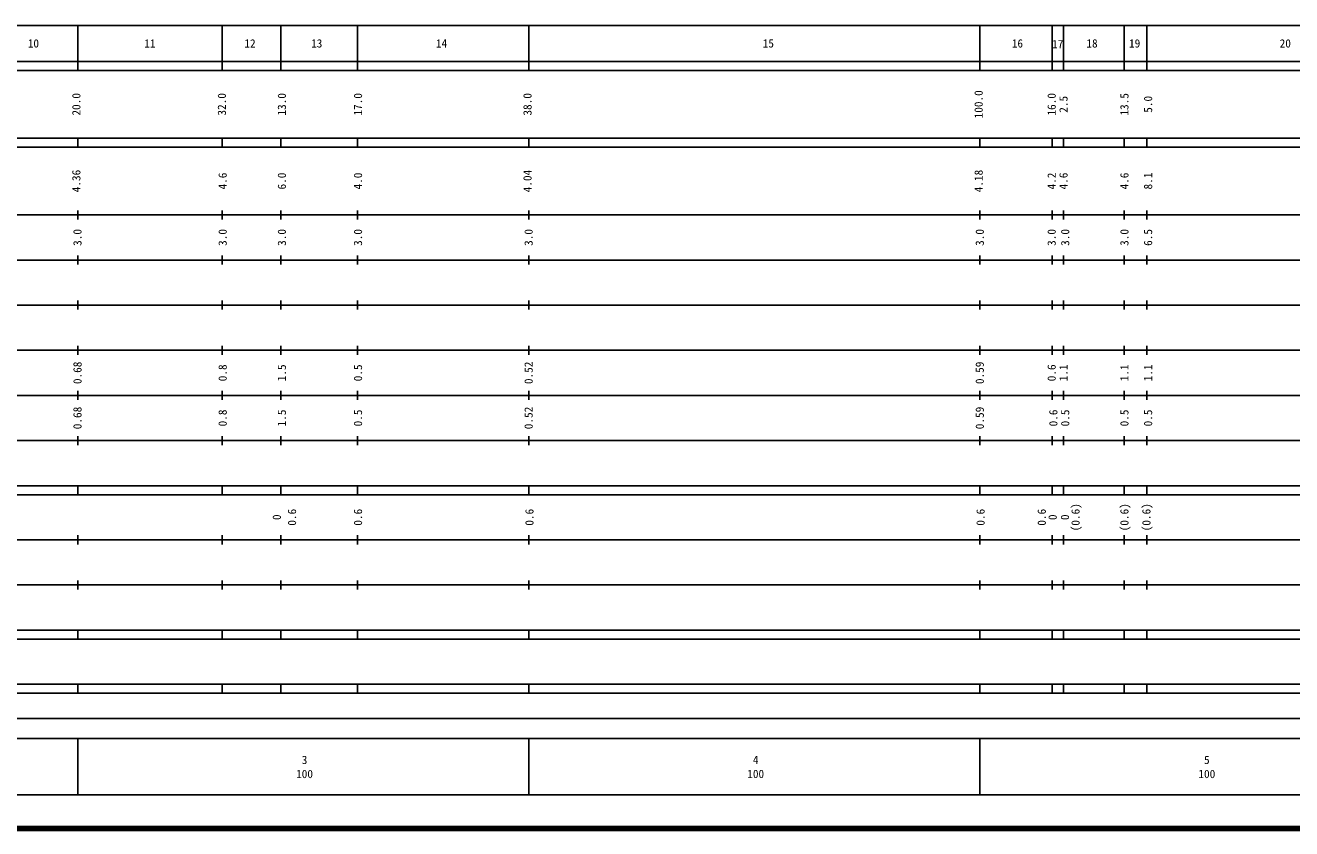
# Model space of a CAD drawing. Units: millimetres on the paper, enlarged 1000 times. Extents: x 40000 to 680000, y 20000 to 380000.
# Drawn here: x 256397 to 537093, y 20000 to 198000 of the extents above; entities that cross this region are included whole.
import ezdxf
from ezdxf.enums import TextEntityAlignment as Align

# ---------------------------------------------------------------- set-up
doc = ezdxf.new("R2010")
doc.units = ezdxf.units.MM
doc.header["$LTSCALE"] = 1000
doc.layers.add('M-TTL', color=2, linetype='Continuous', lineweight=140)
doc.layers.add('M-TTL-BAND', color=7, linetype='Continuous', lineweight=25)
doc.styles.add('ＭＳ ゴシック', font='')
doc.styles.get('ＭＳ ゴシック').set_extended_font_data('MS Gothic')

msp = doc.modelspace()

# ---------------------------------------------------------------- linework, layer by layer
at = {"layer": 'M-TTL'}
msp.add_line((40000, 20000), (680000, 20000), dxfattribs=at)
at = {"layer": 'M-TTL-BAND'}
for p, q in [((68000, 198000), (579000, 198000)), ((268000, 198000), (268000, 188000)), ((300000, 198000), (300000, 188000)), ((313000, 198000), (313000, 188000)), ((330000, 198000), (330000, 188000)), ((368000, 198000), (368000, 188000)), ((468000, 198000), (468000, 188000)), ((484000, 198000), (484000, 188000)), ((486500, 198000), (486500, 188000)), ((500000, 198000), (500000, 188000)), ((505000, 198000), (505000, 188000)), ((40000, 190000), (579000, 190000)), ((40000, 188000), (579000, 188000)), ((40000, 173000), (579000, 173000)), ((268000, 171000), (268000, 173000)), ((300000, 173000), (300000, 171000)), ((313000, 173000), (313000, 171000)), ((330000, 173000), (330000, 171000)), ((368000, 171000), (368000, 173000)), ((468000, 171000), (468000, 173000)), ((484000, 173000), (484000, 171000)), ((486500, 173000), (486500, 171000)), ((500000, 173000), (500000, 171000)), ((505000, 173000), (505000, 171000)), ((40000, 171000), (579000, 171000)), ((40000, 156000), (579000, 156000)), ((268000, 155000), (268000, 157000)), ((300000, 157000), (300000, 155000)), ((313000, 157000), (313000, 155000)), ((330000, 157000), (330000, 155000)), ((368000, 155000), (368000, 157000)), ((468000, 155000), (468000, 157000)), ((484000, 157000), (484000, 155000)), ((486500, 157000), (486500, 155000)), ((500000, 157000), (500000, 155000)), ((505000, 157000), (505000, 155000)), ((46000, 146000), (579000, 146000)), ((268000, 145000), (268000, 147000)), ((300000, 147000), (300000, 145000)), ((313000, 147000), (313000, 145000)), ((330000, 147000), (330000, 145000)), ((368000, 145000), (368000, 147000)), ((468000, 145000), (468000, 147000)), ((484000, 147000), (484000, 145000)), ((486500, 147000), (486500, 145000)), ((500000, 147000), (500000, 145000)), ((505000, 147000), (505000, 145000)), ((52000, 136000), (579000, 136000)), ((268000, 135000), (268000, 137000)), ((300000, 137000), (300000, 135000)), ((313000, 137000), (313000, 135000)), ((330000, 137000), (330000, 135000)), ((368000, 135000), (368000, 137000)), ((468000, 135000), (468000, 137000)), ((484000, 137000), (484000, 135000)), ((486500, 137000), (486500, 135000)), ((500000, 137000), (500000, 135000)), ((505000, 137000), (505000, 135000)), ((268000, 125000), (268000, 127000)), ((300000, 127000), (300000, 125000)), ((313000, 127000), (313000, 125000)), ((330000, 127000), (330000, 125000)), ((368000, 125000), (368000, 127000)), ((468000, 125000), (468000, 127000)), ((484000, 127000), (484000, 125000)), ((486500, 127000), (486500, 125000)), ((500000, 127000), (500000, 125000)), ((505000, 127000), (505000, 125000)), ((46000, 126000), (579000, 126000)), ((52000, 116000), (579000, 116000)), ((268000, 115000), (268000, 117000)), ((300000, 117000), (300000, 115000)), ((313000, 117000), (313000, 115000)), ((330000, 117000), (330000, 115000)), ((368000, 115000), (368000, 117000)), ((468000, 115000), (468000, 117000)), ((484000, 117000), (484000, 115000)), ((486500, 117000), (486500, 115000)), ((500000, 117000), (500000, 115000)), ((505000, 117000), (505000, 115000)), ((268000, 105000), (268000, 107000)), ((300000, 107000), (300000, 105000)), ((313000, 107000), (313000, 105000)), ((330000, 107000), (330000, 105000)), ((368000, 105000), (368000, 107000)), ((468000, 105000), (468000, 107000)), ((484000, 107000), (484000, 105000)), ((486500, 107000), (486500, 105000)), ((500000, 107000), (500000, 105000)), ((505000, 107000), (505000, 105000)), ((46000, 106000), (579000, 106000)), ((40000, 96000), (579000, 96000)), ((268000, 94000), (268000, 96000)), ((300000, 96000), (300000, 94000)), ((313000, 96000), (313000, 94000)), ((330000, 96000), (330000, 94000)), ((368000, 94000), (368000, 96000)), ((468000, 94000), (468000, 96000)), ((484000, 96000), (484000, 94000)), ((486500, 96000), (486500, 94000)), ((500000, 96000), (500000, 94000)), ((505000, 96000), (505000, 94000)), ((40000, 94000), (579000, 94000)), ((268000, 83000), (268000, 85000)), ((300000, 85000), (300000, 83000)), ((313000, 85000), (313000, 83000)), ((330000, 85000), (330000, 83000)), ((368000, 83000), (368000, 85000)), ((468000, 83000), (468000, 85000)), ((484000, 85000), (484000, 83000)), ((486500, 85000), (486500, 83000)), ((500000, 85000), (500000, 83000)), ((505000, 85000), (505000, 83000)), ((49000, 84000), (579000, 84000)), ((40000, 74000), (579000, 74000)), ((268000, 73000), (268000, 75000)), ((300000, 75000), (300000, 73000)), ((313000, 75000), (313000, 73000)), ((330000, 75000), (330000, 73000)), ((368000, 73000), (368000, 75000)), ((468000, 73000), (468000, 75000)), ((484000, 75000), (484000, 73000)), ((486500, 75000), (486500, 73000)), ((500000, 75000), (500000, 73000)), ((505000, 75000), (505000, 73000)), ((40000, 64000), (579000, 64000)), ((40000, 62000), (579000, 62000)), ((268000, 62000), (268000, 64000)), ((300000, 64000), (300000, 62000)), ((313000, 64000), (313000, 62000)), ((330000, 64000), (330000, 62000)), ((368000, 62000), (368000, 64000)), ((468000, 62000), (468000, 64000)), ((484000, 64000), (484000, 62000)), ((486500, 64000), (486500, 62000)), ((500000, 64000), (500000, 62000)), ((505000, 64000), (505000, 62000)), ((40000, 52000), (579000, 52000)), ((268000, 50000), (268000, 52000)), ((300000, 52000), (300000, 50000)), ((313000, 52000), (313000, 50000)), ((330000, 52000), (330000, 50000)), ((368000, 50000), (368000, 52000)), ((468000, 50000), (468000, 52000)), ((484000, 52000), (484000, 50000)), ((486500, 52000), (486500, 50000)), ((500000, 52000), (500000, 50000)), ((505000, 52000), (505000, 50000)), ((40000, 50000), (579000, 50000)), ((70805, 44406), (565903, 44406)), ((40000, 40000), (579000, 40000)), ((268000, 40000), (268000, 27500)), ((368000, 40000), (368000, 27500)), ((468000, 40000), (468000, 27500)), ((68000, 27500), (579000, 27500))]:
    msp.add_line(p, q, dxfattribs=at)

# ---------------------------------------------------------------- texts
at = {"layer": 'M-TTL-BAND', "style": 'ＭＳ ゴシック'}
for s, p in [('10', (258186, 194000)), ('11', (284005, 194000)), ('12', (306198, 194000)), ('13', (320991, 194000)), ('14', (348650, 194000)), ('15', (421097, 194000)), ('16', (476306, 194000)), ('17', (485227, 193845)), ('18', (492841, 194000)), ('19', (502286, 194000)), ('20', (535676, 194000)), ('3', (318288, 35238)), ('4', (418288, 35238)), ('5', (518288, 35238)), ('100', (318288, 32131)), ('100', (418288, 32131)), ('100', (518288, 32131))]:
    msp.add_text(s, height=1833, dxfattribs=at).set_placement(p, align=Align.MIDDLE_CENTER)
for s, p in [('20.0', (267693, 180500)), ('32.0', (299951, 180500)), ('13.0', (313249, 180500)), ('17.0', (330125, 180500)), ('38.0', (367693, 180500)), ('100.0', (467693, 180500)), ('16.0', (483880, 180500)), ('13.5', (500006, 180500)), ('2.5', (486505, 180500)), ('5.0', (505256, 180500)), ('4.36', (267693, 163500)), ('4.04', (367693, 163500)), ('4.18', (467693, 163500)), ('4.6', (300124, 163500)), ('6.0', (313249, 163500)), ('4.0', (330125, 163500)), ('4.2', (483880, 163500)), ('4.6', (486505, 163500)), ('4.6', (500006, 163500)), ('8.1', (505256, 163500)), ('3.0', (267943, 151000)), ('3.0', (300124, 151000)), ('3.0', (313249, 151000)), ('3.0', (330125, 151000)), ('3.0', (367943, 151000)), ('3.0', (467943, 151000)), ('3.0', (483880, 151000)), ('3.0', (486881, 151000)), ('3.0', (500006, 151000)), ('6.5', (505256, 151000)), ('0.68', (267943, 121000)), ('0.8', (300124, 121000)), ('1.5', (313249, 121000)), ('0.5', (330125, 121000)), ('0.52', (367943, 121000)), ('0.59', (467943, 121000)), ('0.6', (483880, 121000)), ('1.1', (486505, 121000)), ('1.1', (500006, 121000)), ('1.1', (505256, 121000)), ('0.68', (267943, 111000)), ('0.8', (300124, 111000)), ('1.5', (313249, 111000)), ('0.5', (330125, 111000)), ('0.52', (367943, 111000)), ('0.59', (467943, 111000)), ('0.6', (484255, 111000)), ('0.5', (486881, 111000)), ('0.5', (500006, 111000)), ('0.5', (505256, 111000)), ('0.6', (315499, 89000)), ('0.6', (330125, 89000)), ('0.6', (368125, 89000)), ('0.6', (468125, 89000)), ('0.6', (481683, 89000)), ('(0.6)', (489168, 89000)), ('(0.6)', (500006, 89000)), ('(0.6)', (504881, 89000)), ('0', (312124, 89000)), ('0', (484103, 89000)), ('0', (486823, 89000))]:
    msp.add_text(s, height=1833, rotation=90, dxfattribs=at).set_placement(p, align=Align.MIDDLE_CENTER)

doc.saveas('drawing.dxf')
